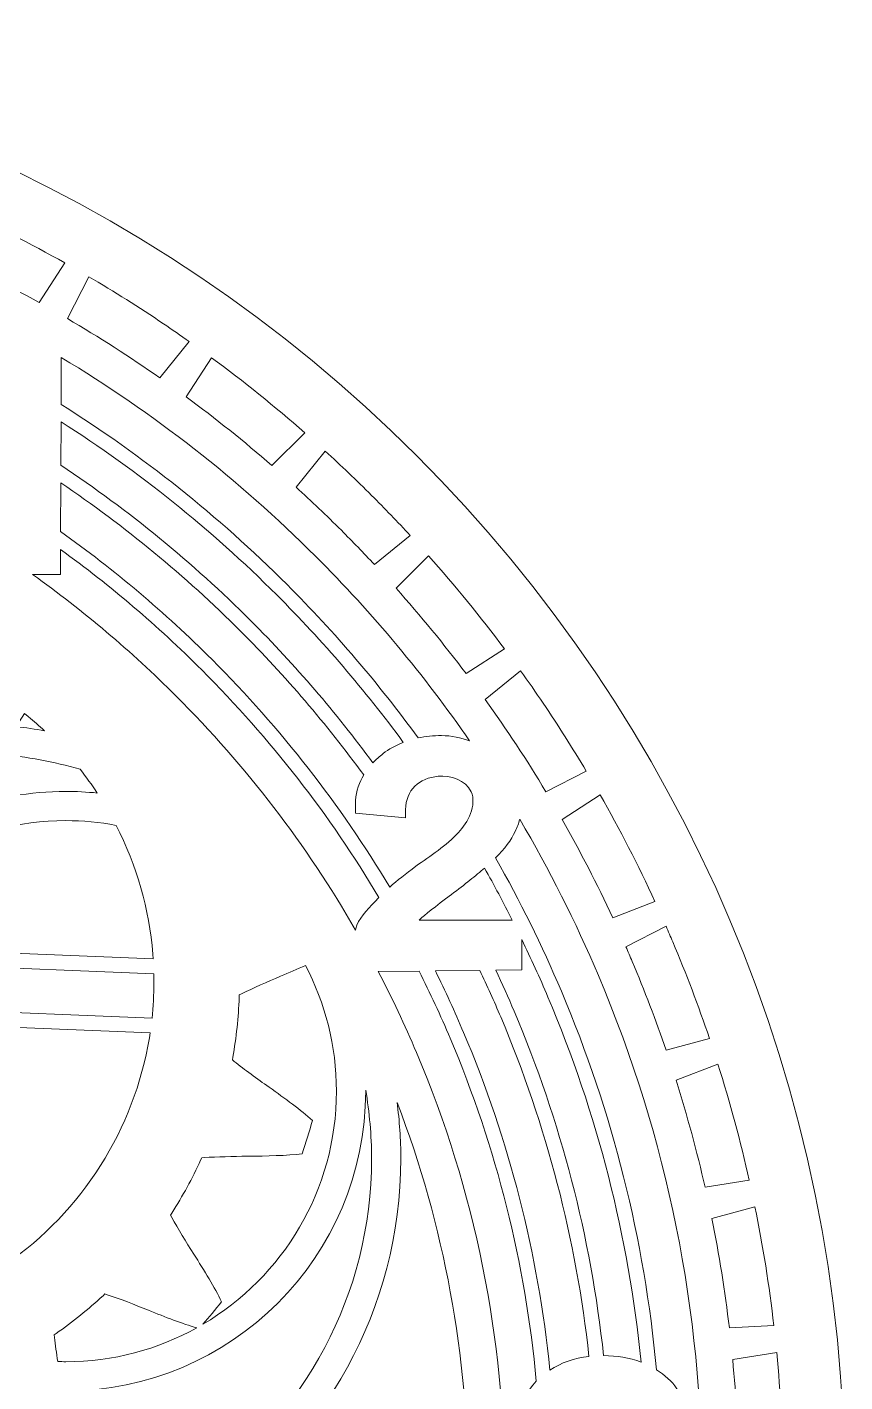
# Model space of a CAD drawing. Header units: millimetres. Extents: x -247 to 1827, y -473 to -7.
# Drawn here: x 1290.9 to 1402.7, y -192.7 to -7.4 of the extents above; entities that cross this region are included whole.
import ezdxf

# ---------------------------------------------------------------- set-up
doc = ezdxf.new("R2010")
doc.units = ezdxf.units.MM
doc.header["$MEASUREMENT"] = 0
doc.layers.add('Layer 3', color=7, linetype='Continuous')

# ---------------------------------------------------------------- blocks, each defined once
blk = doc.blocks.new('block 2')
at = {"layer": 'Layer 3', "lineweight": 0}
for points, knots in [([(1202.71, -7.36), (1092.25, -7.36), (1002.71, -96.9), (1002.71, -207.36), (1002.71, -317.82), (1092.25, -407.36), (1202.71, -407.36), (1313.16, -407.36), (1402.71, -317.82), (1402.71, -207.36), (1402.71, -96.9), (1313.16, -7.36), (1202.71, -7.36)], [0, 0, 0, 0, 1, 1, 1, 2, 2, 2, 3, 3, 3, 4, 4, 4, 4]), ([(1281.5, -32.23), (1286.46, -34.49), (1291.33, -36.95), (1296.08, -39.62), (1296.08, -39.62), (1292.57, -45.03), (1292.57, -45.03), (1288.21, -42.62), (1283.74, -40.37), (1279.17, -38.3), (1279.17, -38.3), (1281.5, -32.23), (1281.5, -32.23)], [0, 0, 0, 0, 1, 1, 1, 2, 2, 2, 3, 3, 3, 4, 4, 4, 4]), ([(1299.34, -41.5), (1302.82, -43.54), (1306.23, -45.69), (1309.56, -47.94), (1310.74, -48.74), (1311.92, -49.55), (1313.08, -50.38), (1313.08, -50.38), (1309.06, -55.34), (1309.06, -55.34), (1304.96, -52.47), (1300.75, -49.76), (1296.42, -47.23), (1296.42, -47.23), (1299.34, -41.5), (1299.34, -41.5)], [0, 0, 0, 0, 1, 1, 1, 2, 2, 2, 3, 3, 3, 4, 4, 4, 5, 5, 5, 5]), ([(1347.55, -104.27), (1346.43, -104.27), (1345.37, -104.38), (1344.37, -104.59), (1338.99, -97.19), (1333.01, -90.18), (1326.45, -83.62), (1317.03, -74.2), (1306.7, -65.96), (1295.56, -58.98), (1295.56, -58.98), (1295.58, -52.55), (1295.58, -52.55), (1308.18, -60.11), (1319.81, -69.2), (1330.34, -79.73), (1338.17, -87.56), (1345.21, -96.01), (1351.41, -105), (1350.23, -104.55), (1348.93, -104.27), (1347.55, -104.27)], [0, 0, 0, 0, 1, 1, 1, 2, 2, 2, 3, 3, 3, 4, 4, 4, 5, 5, 5, 6, 6, 6, 7, 7, 7, 7]), ([(1328.87, -62.85), (1328.87, -62.85), (1324.39, -67.34), (1324.39, -67.34), (1320.59, -64.03), (1316.68, -60.9), (1312.65, -57.93), (1312.65, -57.93), (1316.13, -52.58), (1316.13, -52.58), (1320.51, -55.82), (1324.77, -59.25), (1328.87, -62.85)], [0, 0, 0, 0, 1, 1, 1, 2, 2, 2, 3, 3, 3, 4, 4, 4, 4]), ([(1295.55, -61.34), (1306.16, -68.1), (1316.02, -76.01), (1325.04, -85.03), (1331.35, -91.35), (1337.12, -98.08), (1342.34, -105.19), (1341.3, -105.6), (1340.36, -106.12), (1339.57, -106.73), (1339.08, -107.12), (1338.61, -107.54), (1338.18, -107.99), (1333.15, -101.14), (1327.59, -94.65), (1321.5, -88.57), (1313.5, -80.57), (1304.82, -73.47), (1295.53, -67.3), (1295.53, -67.3), (1295.55, -61.34), (1295.55, -61.34)], [0, 0, 0, 0, 1, 1, 1, 2, 2, 2, 3, 3, 3, 4, 4, 4, 5, 5, 5, 6, 6, 6, 7, 7, 7, 7]), ([(1338, -71.41), (1339.8, -73.2), (1341.56, -75.03), (1343.28, -76.9), (1343.28, -76.9), (1338.39, -80.87), (1338.39, -80.87), (1336.91, -79.29), (1335.41, -77.73), (1333.87, -76.19), (1331.85, -74.17), (1329.78, -72.2), (1327.68, -70.28), (1327.68, -70.28), (1331.67, -65.35), (1331.67, -65.35), (1333.82, -67.32), (1335.94, -69.34), (1338, -71.41)], [0, 0, 0, 0, 1, 1, 1, 2, 2, 2, 3, 3, 3, 4, 4, 4, 5, 5, 5, 6, 6, 6, 6]), ([(1349.9, -117.5), (1348.22, -119.32), (1346.04, -120.7), (1344.05, -122.14), (1342.66, -123.16), (1341.48, -124.11), (1340.49, -124.98), (1333.74, -113.71), (1325.62, -103.29), (1316.2, -93.87), (1309.75, -87.42), (1302.83, -81.58), (1295.49, -76.37), (1295.49, -76.37), (1295.52, -69.7), (1295.52, -69.7), (1304.29, -75.62), (1312.5, -82.39), (1320.09, -89.98), (1326.24, -96.14), (1331.86, -102.71), (1336.93, -109.65), (1336.34, -110.65), (1335.93, -111.8), (1335.79, -113.14), (1335.79, -113.14), (1335.79, -114.88), (1335.79, -114.88), (1335.79, -114.88), (1342.64, -115.51), (1342.64, -115.51), (1342.64, -115.51), (1342.65, -114.39), (1342.65, -114.39), (1342.67, -111.73), (1344.51, -110.04), (1347.12, -109.83), (1348.73, -109.71), (1350.88, -110.32), (1351.61, -111.94), (1352.44, -113.78), (1351.12, -116.18), (1349.9, -117.5)], [0, 0, 0, 0, 1, 1, 1, 2, 2, 2, 3, 3, 3, 4, 4, 4, 5, 5, 5, 6, 6, 6, 7, 7, 7, 8, 8, 8, 9, 9, 9, 10, 10, 10, 11, 11, 11, 12, 12, 12, 13, 13, 13, 14, 14, 14, 14]), ([(1338.96, -126.46), (1337.72, -127.75), (1336.56, -128.86), (1336, -130.2), (1335.92, -130.38), (1335.86, -130.61), (1335.82, -130.86), (1329.11, -119.19), (1320.89, -108.46), (1311.25, -98.82), (1305.14, -92.72), (1298.61, -87.19), (1291.67, -82.24), (1291.67, -82.24), (1295.47, -82.24), (1295.47, -82.24), (1295.47, -82.24), (1295.49, -78.82), (1295.49, -78.82), (1302.31, -83.76), (1308.75, -89.25), (1314.78, -95.28), (1324.2, -104.7), (1332.3, -115.11), (1339.01, -126.4), (1338.99, -126.42), (1338.97, -126.44), (1338.96, -126.46)], [0, 0, 0, 0, 1, 1, 1, 2, 2, 2, 3, 3, 3, 4, 4, 4, 5, 5, 5, 6, 6, 6, 7, 7, 7, 8, 8, 8, 9, 9, 9, 9]), ([(1345.8, -79.68), (1349.43, -83.76), (1352.89, -88.01), (1356.16, -92.38), (1356.16, -92.38), (1350.92, -95.78), (1350.92, -95.78), (1347.9, -91.78), (1344.71, -87.89), (1341.36, -84.12), (1341.36, -84.12), (1345.8, -79.68), (1345.8, -79.68)], [0, 0, 0, 0, 1, 1, 1, 2, 2, 2, 3, 3, 3, 4, 4, 4, 4]), ([(1361.47, -99.85), (1363.52, -102.88), (1365.48, -105.98), (1367.35, -109.13), (1367.35, -109.13), (1361.83, -111.94), (1361.83, -111.94), (1359.24, -107.62), (1356.47, -103.41), (1353.53, -99.32), (1353.53, -99.32), (1358.37, -95.4), (1358.37, -95.4), (1359.42, -96.87), (1360.46, -98.35), (1361.47, -99.85)], [0, 0, 0, 0, 1, 1, 1, 2, 2, 2, 3, 3, 3, 4, 4, 4, 5, 5, 5, 5]), ([(1289.44, -103.03), (1289.44, -103.03), (1290.57, -101.25), (1290.57, -101.25), (1290.57, -101.25), (1291.08, -101.67), (1291.08, -101.67), (1291.84, -102.3), (1292.58, -102.94), (1293.3, -103.61), (1292.03, -103.38), (1290.74, -103.19), (1289.44, -103.03)], [0, 0, 0, 0, 1, 1, 1, 2, 2, 2, 3, 3, 3, 4, 4, 4, 4]), ([(1298.16, -108.88), (1298.98, -109.93), (1299.77, -111.01), (1300.5, -112.12), (1299.09, -111.98), (1297.65, -111.9), (1296.2, -111.9), (1291.32, -111.9), (1286.64, -112.76), (1282.29, -114.33), (1282.29, -114.33), (1287.05, -106.82), (1287.05, -106.82), (1290.87, -107.13), (1294.59, -107.83), (1298.16, -108.88)], [0, 0, 0, 0, 1, 1, 1, 2, 2, 2, 3, 3, 3, 4, 4, 4, 5, 5, 5, 5]), ([(1376.74, -126.96), (1376.74, -126.96), (1370.97, -129.17), (1370.97, -129.17), (1368.84, -124.58), (1366.52, -120.1), (1364.04, -115.72), (1364.04, -115.72), (1369.23, -112.35), (1369.23, -112.35), (1371.94, -117.11), (1374.45, -121.99), (1376.74, -126.96)], [0, 0, 0, 0, 1, 1, 1, 2, 2, 2, 3, 3, 3, 4, 4, 4, 4]), ([(1278.87, -133.6), (1278.87, -133.6), (1278.76, -133.19), (1278.76, -133.19), (1278.41, -131.92), (1277.93, -130.7), (1277.34, -129.58), (1276.75, -128.45), (1276.02, -127.36), (1275.17, -126.34), (1275.17, -126.34), (1274.89, -126.02), (1274.89, -126.02), (1274.89, -126.02), (1278.41, -120.47), (1278.41, -120.47), (1283.69, -117.56), (1289.76, -115.9), (1296.2, -115.9), (1298.55, -115.9), (1300.84, -116.12), (1303.07, -116.54), (1305.91, -122.07), (1307.61, -127.99), (1308.11, -134.14), (1308.11, -134.14), (1308.16, -134.79), (1308.16, -134.79), (1308.16, -134.79), (1278.87, -133.6), (1278.87, -133.6)], [0, 0, 0, 0, 1, 1, 1, 2, 2, 2, 3, 3, 3, 4, 4, 4, 5, 5, 5, 6, 6, 6, 7, 7, 7, 8, 8, 8, 9, 9, 9, 10, 10, 10, 10]), ([(1380.92, -205.98), (1380.21, -205.16), (1379.33, -204.49), (1378.3, -203.97), (1378.87, -203.53), (1379.37, -203.03), (1379.78, -202.49), (1380.75, -201.2), (1381.25, -199.75), (1381.25, -198.18), (1381.25, -196.56), (1380.74, -195.02), (1379.75, -193.59), (1379.04, -192.57), (1378.1, -191.71), (1376.95, -191), (1375.31, -173.15), (1370.96, -155.8), (1363.95, -139.24), (1361.3, -132.96), (1358.29, -126.88), (1354.95, -121), (1356.19, -119.75), (1357.1, -118.53), (1357.65, -117.38), (1357.91, -116.83), (1358.11, -116.27), (1358.26, -115.71), (1362.3, -122.57), (1365.89, -129.71), (1369.02, -137.1), (1378.43, -159.35), (1383.21, -182.99), (1383.21, -207.36), (1383.21, -208.59), (1383.19, -209.81), (1383.17, -211.03), (1382.98, -209.1), (1382.11, -207.33), (1380.92, -205.98)], [0, 0, 0, 0, 1, 1, 1, 2, 2, 2, 3, 3, 3, 4, 4, 4, 5, 5, 5, 6, 6, 6, 7, 7, 7, 8, 8, 8, 9, 9, 9, 10, 10, 10, 11, 11, 11, 12, 12, 12, 13, 13, 13, 13]), ([(1344.49, -129.51), (1344.53, -129.47), (1344.56, -129.44), (1344.6, -129.41), (1345.22, -128.83), (1346.67, -127.68), (1348.92, -126), (1350.77, -124.61), (1352.28, -123.4), (1353.44, -122.39), (1354.76, -124.73), (1356.03, -127.1), (1357.24, -129.51), (1357.24, -129.51), (1344.49, -129.51), (1344.49, -129.51)], [0, 0, 0, 0, 1, 1, 1, 2, 2, 2, 3, 3, 3, 4, 4, 4, 5, 5, 5, 5]), ([(1379.18, -132.48), (1381.01, -136.82), (1382.69, -141.22), (1384.19, -145.68), (1384.19, -145.68), (1378.26, -147.27), (1378.26, -147.27), (1376.86, -143.19), (1375.32, -139.15), (1373.63, -135.16), (1373.34, -134.49), (1373.06, -133.82), (1372.77, -133.15), (1372.77, -133.15), (1378.26, -130.35), (1378.26, -130.35), (1378.57, -131.06), (1378.88, -131.77), (1379.18, -132.48)], [0, 0, 0, 0, 1, 1, 1, 2, 2, 2, 3, 3, 3, 4, 4, 4, 5, 5, 5, 6, 6, 6, 6]), ([(1369.72, -189.06), (1367.97, -172.84), (1363.89, -157.06), (1357.5, -141.97), (1356.7, -140.08), (1355.87, -138.21), (1355.01, -136.36), (1355.01, -136.36), (1358.55, -136.32), (1358.55, -136.32), (1358.55, -136.32), (1358.55, -132.17), (1358.55, -132.17), (1359.8, -134.75), (1360.99, -137.37), (1362.11, -140.02), (1368.88, -156.01), (1373.14, -172.75), (1374.85, -189.97), (1373.26, -189.37), (1371.54, -189.07), (1369.72, -189.06)], [0, 0, 0, 0, 1, 1, 1, 2, 2, 2, 3, 3, 3, 4, 4, 4, 5, 5, 5, 6, 6, 6, 7, 7, 7, 7]), ([(1308.04, -142.35), (1308.04, -142.35), (1307.99, -142.9), (1307.99, -142.9), (1307.99, -142.9), (1279.01, -141.71), (1279.01, -141.71), (1279.01, -141.71), (1279.12, -141.06), (1279.12, -141.06), (1279.4, -139.46), (1279.47, -137.87), (1279.33, -136.33), (1279.33, -136.33), (1279.27, -135.67), (1279.27, -135.67), (1279.27, -135.67), (1308.24, -136.85), (1308.24, -136.85), (1308.24, -136.85), (1308.25, -137.4), (1308.25, -137.4), (1308.27, -139.06), (1308.2, -140.72), (1308.04, -142.35)], [0, 0, 0, 0, 1, 1, 1, 2, 2, 2, 3, 3, 3, 4, 4, 4, 5, 5, 5, 6, 6, 6, 7, 7, 7, 8, 8, 8, 8]), ([(1324, -152.36), (1322.35, -151.18), (1320.64, -149.97), (1319.24, -148.83), (1319.24, -148.83), (1318.97, -148.61), (1318.97, -148.61), (1318.97, -148.61), (1319.03, -148.27), (1319.03, -148.27), (1319.51, -145.56), (1319.81, -142.81), (1319.91, -140.09), (1319.91, -140.09), (1319.92, -139.74), (1319.92, -139.74), (1319.92, -139.74), (1320.23, -139.59), (1320.23, -139.59), (1321.83, -138.78), (1323.73, -137.97), (1325.57, -137.18), (1326.71, -136.7), (1327.86, -136.2), (1328.96, -135.7), (1331.67, -140.84), (1333.2, -146.69), (1333.2, -152.9), (1333.2, -166.46), (1325.86, -178.34), (1314.95, -184.78), (1315.79, -183.82), (1316.62, -182.8), (1317.49, -181.69), (1316.59, -179.77), (1315.13, -177.44), (1313.7, -175.18), (1312.64, -173.48), (1311.54, -171.73), (1310.68, -170.16), (1310.68, -170.16), (1310.52, -169.86), (1310.52, -169.86), (1310.52, -169.86), (1310.7, -169.57), (1310.7, -169.57), (1312.18, -167.25), (1313.5, -164.82), (1314.64, -162.33), (1314.64, -162.33), (1314.78, -162.02), (1314.78, -162.02), (1314.78, -162.02), (1315.12, -161.99), (1315.12, -161.99), (1316.93, -161.86), (1319.02, -161.83), (1321.04, -161.8), (1323.69, -161.77), (1326.42, -161.73), (1328.5, -161.45), (1329.02, -159.95), (1329.5, -158.43), (1329.92, -156.89), (1328.38, -155.48), (1326.15, -153.89), (1324, -152.36)], [0, 0, 0, 0, 1, 1, 1, 2, 2, 2, 3, 3, 3, 4, 4, 4, 5, 5, 5, 6, 6, 6, 7, 7, 7, 8, 8, 8, 9, 9, 9, 10, 10, 10, 11, 11, 11, 12, 12, 12, 13, 13, 13, 14, 14, 14, 15, 15, 15, 16, 16, 16, 17, 17, 17, 18, 18, 18, 19, 19, 19, 20, 20, 20, 21, 21, 21, 22, 22, 22, 22]), ([(1348.75, -145.67), (1355.1, -160.67), (1359.03, -176.4), (1360.52, -192.58), (1359.17, -194), (1358.26, -195.78), (1357.82, -197.9), (1357.82, -197.9), (1357.53, -199.24), (1357.53, -199.24), (1357.53, -199.24), (1364.63, -200.33), (1364.63, -200.33), (1364.63, -200.33), (1364.85, -199.03), (1364.85, -199.03), (1365.11, -197.55), (1365.68, -196.44), (1366.53, -195.75), (1367.38, -195.06), (1368.43, -194.72), (1369.76, -194.72), (1371.09, -194.72), (1372.12, -195.05), (1372.92, -195.72), (1373.69, -196.36), (1374.04, -197.12), (1374.04, -198.1), (1374.04, -199.34), (1373.57, -200.19), (1372.54, -200.76), (1371.31, -201.45), (1369.91, -201.8), (1368.36, -201.8), (1368.27, -201.8), (1368.1, -201.8), (1367.81, -201.77), (1367.81, -201.77), (1366.46, -201.64), (1366.46, -201.64), (1366.46, -201.64), (1365.52, -208.05), (1365.52, -208.05), (1365.52, -208.05), (1367.53, -207.6), (1367.53, -207.6), (1368.61, -207.35), (1369.52, -207.22), (1370.21, -207.22), (1371.83, -207.22), (1373.12, -207.65), (1374.14, -208.53), (1375.14, -209.39), (1375.61, -210.41), (1375.61, -211.75), (1375.61, -213.17), (1375.09, -214.29), (1373.98, -215.25), (1372.86, -216.23), (1371.51, -216.7), (1369.85, -216.7), (1368.49, -216.7), (1367.37, -216.35), (1366.45, -215.62), (1365.52, -214.9), (1364.83, -213.62), (1364.41, -211.83), (1364.41, -211.83), (1364.14, -210.66), (1364.14, -210.66), (1364.14, -210.66), (1356.15, -211.58), (1356.15, -211.58), (1356.19, -210.18), (1356.21, -208.77), (1356.21, -207.36), (1356.21, -186.64), (1352.15, -166.54), (1344.14, -147.61), (1342.55, -143.84), (1340.8, -140.15), (1338.92, -136.54), (1338.92, -136.54), (1344.51, -136.48), (1344.51, -136.48), (1346.02, -139.49), (1347.43, -142.55), (1348.75, -145.67)], [0, 0, 0, 0, 1, 1, 1, 2, 2, 2, 3, 3, 3, 4, 4, 4, 5, 5, 5, 6, 6, 6, 7, 7, 7, 8, 8, 8, 9, 9, 9, 10, 10, 10, 11, 11, 11, 12, 12, 12, 13, 13, 13, 14, 14, 14, 15, 15, 15, 16, 16, 16, 17, 17, 17, 18, 18, 18, 19, 19, 19, 20, 20, 20, 21, 21, 21, 22, 22, 22, 23, 23, 23, 24, 24, 24, 25, 25, 25, 26, 26, 26, 27, 27, 27, 28, 28, 28, 29, 29, 29, 29]), ([(1362.38, -191.04), (1360.78, -175.13), (1356.84, -159.66), (1350.59, -144.89), (1349.38, -142.03), (1348.1, -139.22), (1346.73, -136.45), (1346.73, -136.45), (1352.81, -136.39), (1352.81, -136.39), (1353.8, -138.48), (1354.75, -140.6), (1355.66, -142.75), (1361.95, -157.63), (1365.98, -173.18), (1367.72, -189.18), (1365.7, -189.42), (1363.92, -190.04), (1362.38, -191.04)], [0, 0, 0, 0, 1, 1, 1, 2, 2, 2, 3, 3, 3, 4, 4, 4, 5, 5, 5, 6, 6, 6, 6]), ([(1288.03, -176.55), (1288.03, -176.55), (1287.49, -176.93), (1287.49, -176.93), (1287.49, -176.93), (1273.89, -150.98), (1273.89, -150.98), (1273.89, -150.98), (1274.19, -150.68), (1274.19, -150.68), (1276.01, -148.84), (1277.39, -146.64), (1278.3, -144.14), (1278.3, -144.14), (1278.45, -143.74), (1278.45, -143.74), (1278.45, -143.74), (1307.74, -144.94), (1307.74, -144.94), (1307.74, -144.94), (1307.63, -145.59), (1307.63, -145.59), (1305.56, -158.09), (1298.42, -169.38), (1288.03, -176.55)], [0, 0, 0, 0, 1, 1, 1, 2, 2, 2, 3, 3, 3, 4, 4, 4, 5, 5, 5, 6, 6, 6, 7, 7, 7, 8, 8, 8, 8]), ([(1389.64, -165.09), (1389.64, -165.09), (1383.6, -166.05), (1383.6, -166.05), (1382.48, -161.12), (1381.15, -156.24), (1379.62, -151.41), (1379.62, -151.41), (1385.35, -149.21), (1385.35, -149.21), (1387.01, -154.45), (1388.44, -159.75), (1389.64, -165.09)], [0, 0, 0, 0, 1, 1, 1, 2, 2, 2, 3, 3, 3, 4, 4, 4, 4]), ([(1337.2, -152.75), (1337.72, -155.8), (1338, -158.93), (1338, -162.13), (1338, -180.78), (1328.74, -197.32), (1314.58, -207.39), (1314.58, -207.39), (1313.19, -206.58), (1313.19, -206.58), (1313.19, -206.58), (1311.13, -209.65), (1311.13, -209.65), (1310.56, -210), (1309.99, -210.33), (1309.4, -210.65), (1308.73, -210.33), (1308.06, -210.01), (1307.38, -209.72), (1307.38, -209.72), (1308.86, -204.57), (1308.86, -204.57), (1308.86, -204.57), (1304.9, -203.13), (1304.9, -203.13), (1304.9, -203.13), (1302.73, -208.05), (1302.73, -208.05), (1301.73, -207.75), (1300.73, -207.48), (1299.72, -207.24), (1299.72, -207.24), (1300.29, -201.9), (1300.29, -201.9), (1300.29, -201.9), (1296.13, -201.18), (1296.13, -201.18), (1296.13, -201.18), (1294.85, -206.38), (1294.85, -206.38), (1293.82, -206.26), (1292.79, -206.17), (1291.75, -206.12), (1291.75, -206.12), (1291.43, -201.51), (1291.43, -201.51), (1291.68, -201.72), (1291.93, -201.91), (1292.17, -202.1), (1293.64, -201.4), (1295.09, -200.64), (1296.5, -199.83), (1296.43, -198.12), (1296.12, -196.02), (1295.77, -193.89), (1295.92, -193.89), (1296.06, -193.9), (1296.2, -193.9), (1318.81, -193.9), (1337.2, -175.5), (1337.2, -152.9), (1337.2, -152.85), (1337.2, -152.8), (1337.2, -152.75)], [0, 0, 0, 0, 1, 1, 1, 2, 2, 2, 3, 3, 3, 4, 4, 4, 5, 5, 5, 6, 6, 6, 7, 7, 7, 8, 8, 8, 9, 9, 9, 10, 10, 10, 11, 11, 11, 12, 12, 12, 13, 13, 13, 14, 14, 14, 15, 15, 15, 16, 16, 16, 17, 17, 17, 18, 18, 18, 19, 19, 19, 20, 20, 20, 21, 21, 21, 21]), ([(1342.99, -217.02), (1336.45, -215.57), (1329.86, -214.91), (1323.33, -215.02), (1323.33, -215.02), (1323.99, -214.13), (1323.99, -214.13), (1323.99, -214.13), (1320.75, -211.42), (1320.75, -211.42), (1320.75, -211.42), (1317.06, -215.28), (1317.06, -215.28), (1316.22, -214.65), (1315.36, -214.07), (1314.49, -213.5), (1314.49, -213.5), (1315.37, -211.69), (1315.37, -211.69), (1331.41, -201.02), (1342, -182.79), (1342, -162.13), (1342, -159.52), (1341.82, -156.95), (1341.49, -154.43), (1347.94, -171.3), (1351.21, -189.08), (1351.21, -207.36), (1351.21, -211.31), (1351.05, -215.24), (1350.75, -219.14), (1348.21, -218.32), (1345.63, -217.6), (1342.99, -217.02)], [0, 0, 0, 0, 1, 1, 1, 2, 2, 2, 3, 3, 3, 4, 4, 4, 5, 5, 5, 6, 6, 6, 7, 7, 7, 8, 8, 8, 9, 9, 9, 10, 10, 10, 11, 11, 11, 11]), ([(1392.99, -184.97), (1392.99, -184.97), (1386.91, -185.29), (1386.91, -185.29), (1386.32, -180.25), (1385.52, -175.26), (1384.52, -170.3), (1384.52, -170.3), (1390.41, -168.72), (1390.41, -168.72), (1391.5, -174.08), (1392.37, -179.51), (1392.99, -184.97)], [0, 0, 0, 0, 1, 1, 1, 2, 2, 2, 3, 3, 3, 4, 4, 4, 4]), ([(1314.1, -185.27), (1308.79, -188.22), (1302.69, -189.9), (1296.2, -189.9), (1295.84, -189.9), (1295.47, -189.89), (1295.11, -189.88), (1294.92, -188.73), (1294.76, -187.61), (1294.65, -186.57), (1294.65, -186.57), (1294.61, -186.22), (1294.61, -186.22), (1294.61, -186.22), (1294.89, -186.03), (1294.89, -186.03), (1297.15, -184.45), (1299.31, -182.71), (1301.29, -180.87), (1301.29, -180.87), (1301.54, -180.63), (1301.54, -180.63), (1301.54, -180.63), (1301.87, -180.74), (1301.87, -180.74), (1303.62, -181.31), (1305.59, -182.1), (1307.49, -182.86), (1309.79, -183.78), (1312.16, -184.72), (1314.1, -185.27)], [0, 0, 0, 0, 1, 1, 1, 2, 2, 2, 3, 3, 3, 4, 4, 4, 5, 5, 5, 6, 6, 6, 7, 7, 7, 8, 8, 8, 9, 9, 9, 10, 10, 10, 10]), ([(1394.27, -205.09), (1394.27, -205.09), (1388.19, -204.78), (1388.19, -204.78), (1388.12, -199.69), (1387.84, -194.63), (1387.37, -189.61), (1387.37, -189.61), (1393.39, -188.66), (1393.39, -188.66), (1393.91, -194.12), (1394.21, -199.6), (1394.27, -205.09)], [0, 0, 0, 0, 1, 1, 1, 2, 2, 2, 3, 3, 3, 4, 4, 4, 4])]:
    blk.add_open_spline(points, degree=3, knots=knots, dxfattribs=at)

msp = doc.modelspace()

# ---------------------------------------------------------------- block references
at = {"layer": 'Layer 3'}
msp.add_blockref('block 2', (0, 0), dxfattribs=at)

doc.saveas('drawing.dxf')
